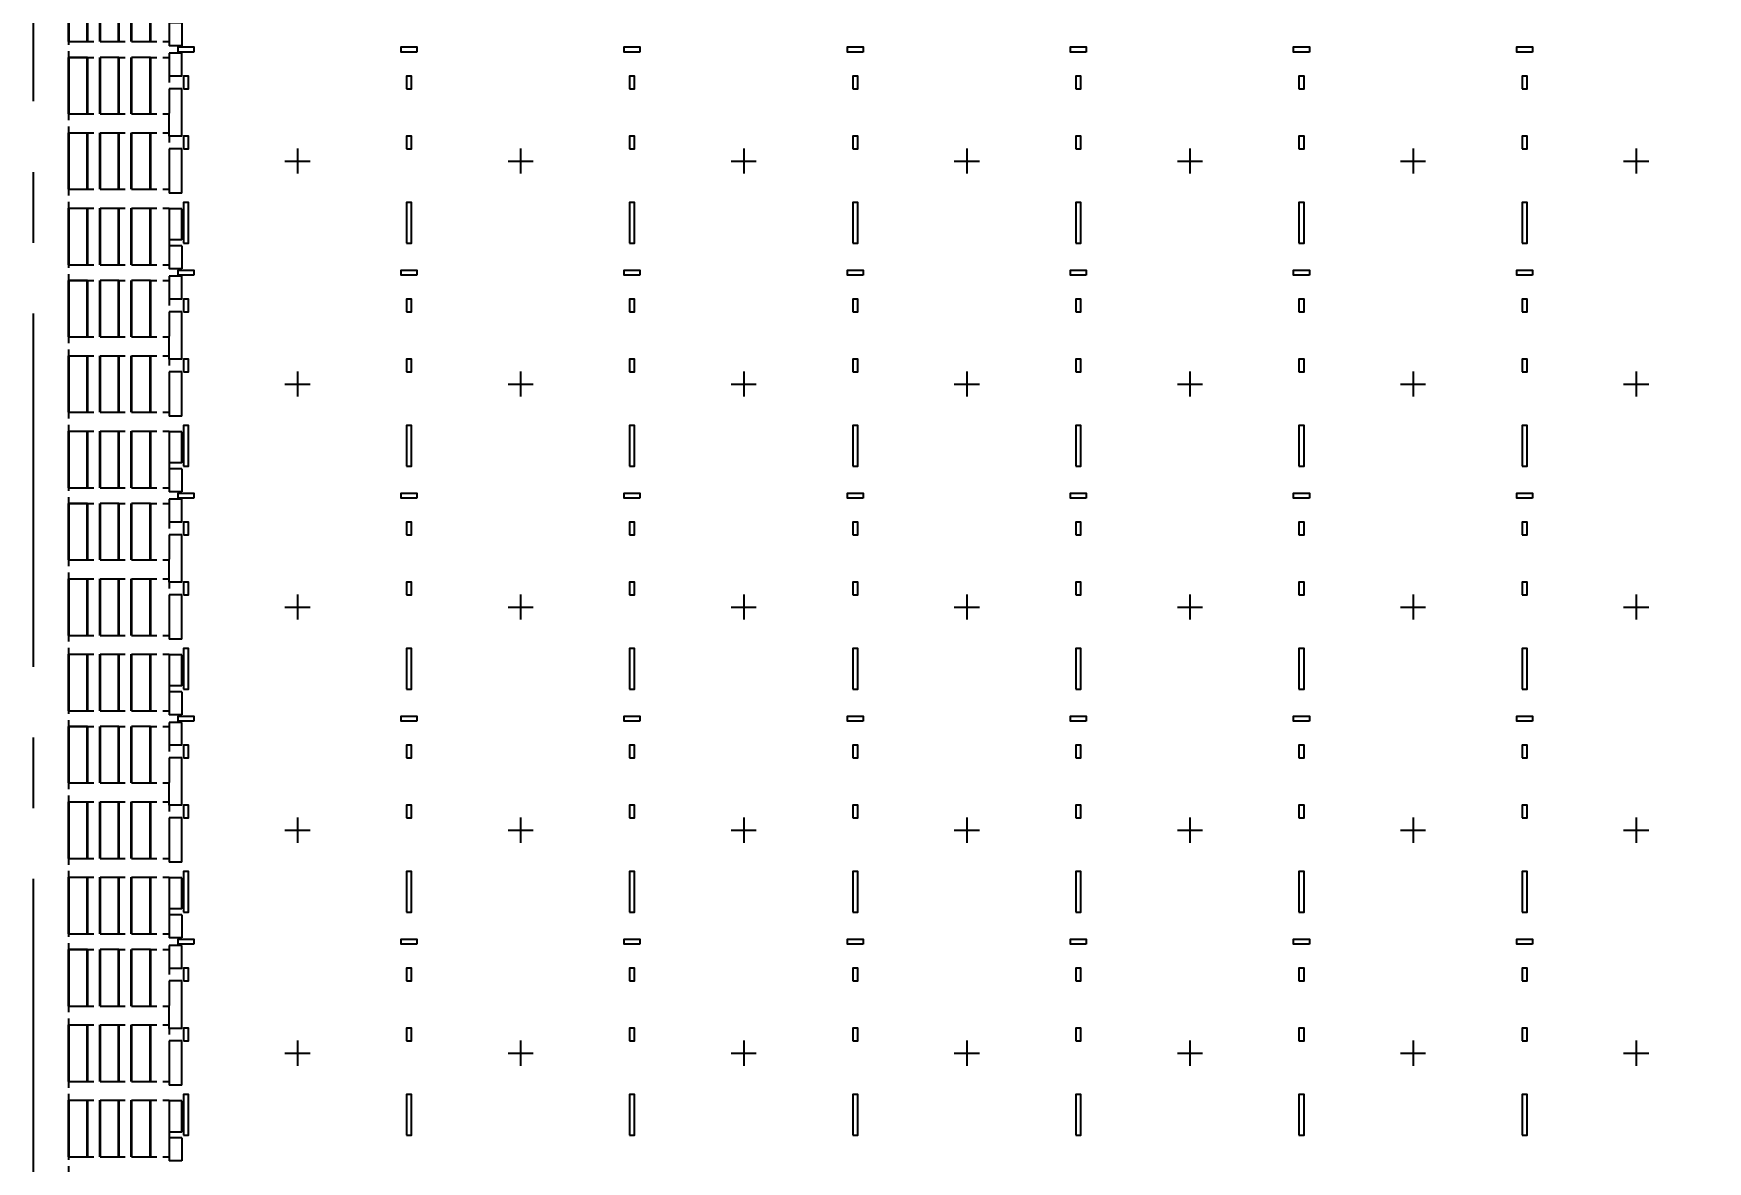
# Model space of a CAD drawing. Extents: x -251 to -90, y -161 to -25.
# Drawn here: x -226.81 to -200.18, y -93.5 to -75.54 of the extents above; entities that cross this region are included whole.
import ezdxf

# ---------------------------------------------------------------- set-up
doc = ezdxf.new("R2010")
doc.units = 0
doc.header["$LTSCALE"] = 0.15
doc.header["$MEASUREMENT"] = 0
doc.header["$PDSIZE"] = 0.2
doc.linetypes.add('CENTER', pattern=[2, 1.25, -0.25, 0.25, -0.25])
doc.linetypes.add('HIDDEN', pattern=[9.525, 6.35, -3.175])
for name, color, linetype in [('1', 7, 'Continuous'), ('1D', 4, 'Continuous'), ('2', 7, 'Continuous'), ('2D', 4, 'Continuous'), ('HATCH', 4, 'Continuous'), ('Ribbon', 4, 'Continuous')]:
    doc.layers.add(name, color=color, linetype=linetype)
doc.layers.add('实线', color=7, linetype='Continuous', lineweight=35)
doc.styles.add('SIMPLEX', font='SIMPLEX')
doc.dimstyles.new('1.0', dxfattribs={"dimtxt": 1, "dimasz": 1, "dimexe": 0.3, "dimexo": 0.3, "dimgap": 0.3, "dimtad": 0, "dimdec": 3, "dimzin": 1, "dimdsep": 46, "dimtxsty": 'SIMPLEX', "dimcen": 0, "dimclrd": 256, "dimclre": 256, "dimclrt": 256, "dimadec": 0, "dimazin": 1, "dimtm": 1.25, "dimtfac": 1, "dimtdec": 3, "dimtmove": 0, "dimatfit": 0, "dimfxl": 1, "dimtolj": 1, "dimtzin": 0, "dimlwd": -1, "dimlwe": -1, "dimarcsym": 1})

# ---------------------------------------------------------------- blocks, each defined once
blk = doc.blocks.new('*D21')
at = {"layer": '2D', "transparency": 16777216}
blk.add_line((426.95, -781.189), (426.95, -786.425), dxfattribs=at)
at = {"layer": 'Defpoints', "color": 0, "transparency": 16777216}
for p in [(479.95, -747.008), (426.95, -780.889), (426.95, -786.425)]:
    blk.add_point(p, dxfattribs=at)
at = {"layer": '2D', "transparency": 16777216, "insert": (426.95, -789.202), "char_height": 1, "attachment_point": 5, "rotation": 90, "style": 'SIMPLEX'}
blk.add_mtext('\\A1;53.000', dxfattribs=at)
blk = doc.blocks.new('*D22')
at = {"layer": '2D', "transparency": 16777216}
for p, q in [((427.45, -781.189), (427.45, -782.889)), ((427.45, -782.889), (428.541, -784.486)), ((428.541, -784.486), (428.541, -786.486))]:
    blk.add_line(p, q, dxfattribs=at)
at = {"layer": 'Defpoints', "color": 0, "transparency": 16777216}
for p in [(479.95, -747.008), (427.45, -780.889), (428.541, -786.486)]:
    blk.add_point(p, dxfattribs=at)
at = {"layer": '2D', "transparency": 16777216, "insert": (428.541, -789.262), "char_height": 1, "attachment_point": 5, "rotation": 90, "style": 'SIMPLEX'}
blk.add_mtext('\\A1;52.500', dxfattribs=at)
blk = doc.blocks.new('103')
at = {"layer": 'HATCH'}
for p, q in [((-0.2, 0), (0.2, 0)), ((0, 0.2), (0, -0.2))]:
    blk.add_line(p, q, dxfattribs=at)
blk = doc.blocks.new('*U33')
at = {"layer": 'HATCH'}
blk.add_blockref('103', (0, 0), dxfattribs=at)
blk = doc.blocks.new('*U34')
at = {"layer": '1', "color": 0, "linetype": 'ByBlock', "lineweight": -2, "transparency": 16777216}
for p in [(0, 21.3), (3.55, 21.3), (7.1, 21.3), (10.65, 21.3), (14.2, 21.3), (17.75, 21.3), (21.3, 21.3), (0, 17.75), (3.55, 17.75), (7.1, 17.75), (10.65, 17.75), (14.2, 17.75), (17.75, 17.75), (21.3, 17.75), (0, 14.2), (3.55, 14.2), (7.1, 14.2), (10.65, 14.2), (14.2, 14.2), (17.75, 14.2), (21.3, 14.2), (0, 10.65), (3.55, 10.65), (7.1, 10.65), (10.65, 10.65), (14.2, 10.65), (17.75, 10.65), (21.3, 10.65), (0, 7.1), (3.55, 7.1), (7.1, 7.1), (10.65, 7.1), (14.2, 7.1), (17.75, 7.1), (21.3, 7.1)]:
    blk.add_blockref('*U33', p, dxfattribs=at)
blk = doc.blocks.new('*U38')
at = {"layer": 'HATCH'}
blk.add_lwpolyline([(-0.125, 0.04), (0.125, 0.04), (0.125, -0.04), (-0.125, -0.04)], close=True, dxfattribs=at)
blk = doc.blocks.new('*U39')
at = {"layer": '1', "color": 0, "linetype": 'ByBlock', "lineweight": -2, "transparency": 16777216}
blk.add_blockref('*U38', (0, 0), dxfattribs=at)
blk = doc.blocks.new('*U36')
at = {"layer": '1', "rotation": 180}
blk.add_blockref('*U39', (0, 0), dxfattribs=at)
blk = doc.blocks.new('*U37')
at = {"layer": 'HATCH', "color": 0, "linetype": 'ByBlock', "lineweight": -2, "transparency": 16777216}
for p in [(0, 24.85), (3.55, 24.85), (7.1, 24.85), (10.65, 24.85), (14.2, 24.85), (17.75, 24.85), (21.3, 24.85), (0, 21.3), (3.55, 21.3), (7.1, 21.3), (10.65, 21.3), (14.2, 21.3), (17.75, 21.3), (21.3, 21.3), (0, 17.75), (3.55, 17.75), (7.1, 17.75), (10.65, 17.75), (14.2, 17.75), (17.75, 17.75), (21.3, 17.75), (0, 14.2), (3.55, 14.2), (7.1, 14.2), (10.65, 14.2), (14.2, 14.2), (17.75, 14.2), (21.3, 14.2), (0, 10.65), (3.55, 10.65), (7.1, 10.65), (10.65, 10.65), (14.2, 10.65), (17.75, 10.65), (21.3, 10.65)]:
    blk.add_blockref('*U36', p, dxfattribs=at)
blk = doc.blocks.new('*U40')
at = {"layer": 'Ribbon'}
for points in [[(-0.04, 1.127), (0.04, 1.127), (0.04, 1.328), (-0.04, 1.328)], [(-0.04, 0.173), (0.04, 0.173), (0.04, 0.373), (-0.04, 0.373)], [(-0.04, -1.328), (0.04, -1.328), (0.04, -0.683), (-0.04, -0.683)]]:
    blk.add_lwpolyline(points, close=True, dxfattribs=at)
blk = doc.blocks.new('*U41')
at = {"layer": '1', "color": 0, "linetype": 'ByBlock', "lineweight": -2, "transparency": 16777216}
for p in [(0, 21.3), (3.55, 21.3), (7.1, 21.3), (10.65, 21.3), (14.2, 21.3), (17.75, 21.3), (21.3, 21.3), (0, 17.75), (3.55, 17.75), (7.1, 17.75), (10.65, 17.75), (14.2, 17.75), (17.75, 17.75), (21.3, 17.75), (0, 14.2), (3.55, 14.2), (7.1, 14.2), (10.65, 14.2), (14.2, 14.2), (17.75, 14.2), (21.3, 14.2), (0, 10.65), (3.55, 10.65), (7.1, 10.65), (10.65, 10.65), (14.2, 10.65), (17.75, 10.65), (21.3, 10.65), (0, 7.1), (3.55, 7.1), (7.1, 7.1), (10.65, 7.1), (14.2, 7.1), (17.75, 7.1), (21.3, 7.1)]:
    blk.add_blockref('*U40', p, dxfattribs=at)
blk = doc.blocks.new('*U42')
at = {"layer": 'HATCH', "linetype": 'HIDDEN', "ltscale": 0.1}
blk.add_line((0, -0.125), (0, 0.125), dxfattribs=at)
blk = doc.blocks.new('*U43')
at = {"layer": '1', "color": 0, "linetype": 'ByBlock', "lineweight": -2, "transparency": 16777216}
for p in [(0, 21.3), (0, 17.75), (0, 14.2), (0, 10.65), (0, 7.1), (0, 3.55)]:
    blk.add_blockref('*U42', p, dxfattribs=at)
blk = doc.blocks.new('*U35')
at = {"layer": '2'}
for p, q in [((-0.35, 1.65), (-0.65, 1.65)), ((-0.65, 1.65), (-0.35, 1.65)), ((0.15, 1.65), (-0.15, 1.65)), ((0.65, 1.65), (0.35, 1.65)), ((-0.65, 0.75), (-0.35, 0.75)), ((-0.65, 0.75), (-0.35, 0.75)), ((-0.15, 0.75), (0.15, 0.75)), ((0.35, 0.75), (0.65, 0.75)), ((-0.65, 0.45), (-0.35, 0.45)), ((-0.65, 0.45), (-0.35, 0.45)), ((-0.15, 0.45), (0.15, 0.45)), ((0.35, 0.45), (0.65, 0.45)), ((-0.65, -0.45), (-0.35, -0.45)), ((-0.65, -0.45), (-0.35, -0.45)), ((-0.15, -0.45), (0.15, -0.45)), ((0.35, -0.45), (0.65, -0.45)), ((-0.65, -0.75), (-0.35, -0.75)), ((-0.65, -0.75), (-0.35, -0.75)), ((-0.15, -0.75), (0.15, -0.75)), ((0.35, -0.75), (0.65, -0.75)), ((-0.65, -1.65), (-0.35, -1.65)), ((-0.65, -1.65), (-0.35, -1.65)), ((-0.15, -1.65), (0.15, -1.65)), ((0.35, -1.65), (0.65, -1.65))]:
    blk.add_line(p, q, dxfattribs=at)
at = {"layer": '实线', "color": 0}
for p, q in [((-0.65, 0.75), (-0.65, 1.65)), ((-0.35, 0.75), (-0.35, 1.65)), ((-0.15, 0.75), (-0.15, 1.65)), ((0.15, 0.75), (0.15, 1.65)), ((0.35, 0.75), (0.35, 1.65)), ((0.65, 0.75), (0.65, 1.65)), ((-0.65, -0.45), (-0.65, 0.45)), ((-0.35, -0.45), (-0.35, 0.45)), ((-0.15, -0.45), (-0.15, 0.45)), ((0.15, -0.45), (0.15, 0.45)), ((0.35, -0.45), (0.35, 0.45)), ((0.65, -0.45), (0.65, 0.45)), ((-0.65, -1.65), (-0.65, -0.75)), ((-0.35, -1.65), (-0.35, -0.75)), ((-0.15, -1.65), (-0.15, -0.75)), ((0.15, -1.65), (0.15, -0.75)), ((0.35, -1.65), (0.35, -0.75)), ((0.65, -1.65), (0.65, -0.75))]:
    blk.add_line(p, q, dxfattribs=at)
blk = doc.blocks.new('*U56')
at = {"layer": '1'}
for p, q in [((0.9, 1.715), (0.7, 1.715)), ((0.9, 1.35), (0.9, 1.715)), ((0.7, 0.395), (0.7, 0.761)), ((0.7, -0.45), (0.7, -0.51)), ((0.9, -0.76), (0.7, -0.76)), ((0.9, -1.255), (0.9, -0.76)), ((0.9, -1.35), (0.9, -1.715)), ((0.9, -1.715), (0.7, -1.715))]:
    blk.add_line(p, q, dxfattribs=at)
at = {"layer": '2'}
for p, q in [((0.7, 1.715), (0.7, 1.355)), ((0.9, 1.35), (0.7, 1.35)), ((0.7, 1.15), (0.7, 0.76)), ((0.7, 0.195), (0.7, -0.45)), ((0.9, 0.195), (0.7, 0.195)), ((0.7, -0.76), (0.7, -1.255)), ((0.9, -1.255), (0.7, -1.255)), ((0.7, -1.35), (0.7, -1.715)), ((0.9, -1.35), (0.7, -1.35))]:
    blk.add_line(p, q, dxfattribs=at)
at = {"layer": 'HATCH', "linetype": 'HIDDEN', "ltscale": 0.1}
for p, q in [((-0.6, 1.65), (-0.4, 1.65)), ((-0.6, 1.65), (-0.4, 1.65)), ((-0.1, 1.65), (0.1, 1.65)), ((-0.1, 1.65), (0.1, 1.65)), ((0.4, 1.65), (0.7, 1.65)), ((0.7, 1.35), (0.7, 1.15)), ((-0.9, 0.45), (-0.9, 0.75)), ((-0.6, 0.75), (-0.4, 0.75)), ((-0.1, 0.75), (0.1, 0.75)), ((0.4, 0.75), (0.7, 0.75)), ((-0.6, 0.45), (-0.4, 0.45)), ((-0.1, 0.45), (0.1, 0.45)), ((0.4, 0.45), (0.7, 0.45)), ((0.7, 0.395), (0.7, 0.195)), ((-0.9, -0.75), (-0.9, -0.45)), ((-0.6, -0.45), (-0.4, -0.45)), ((-0.1, -0.45), (0.1, -0.45)), ((0.4, -0.45), (0.7, -0.45)), ((-0.6, -0.75), (-0.4, -0.75)), ((-0.1, -0.75), (0.1, -0.75)), ((0.4, -0.75), (0.7, -0.75)), ((0.7, -0.75), (0.7, -0.76)), ((-0.6, -1.65), (-0.4, -1.65)), ((-0.6, -1.65), (-0.4, -1.65)), ((-0.1, -1.65), (0.1, -1.65)), ((-0.1, -1.65), (0.1, -1.65)), ((0.4, -1.65), (0.7, -1.65))]:
    blk.add_line(p, q, dxfattribs=at)
at = {"layer": 'HATCH'}
blk.add_line((0.7, -1.255), (0.7, -1.35), dxfattribs=at)
at = {"layer": '2', "color": 0, "linetype": 'ByBlock', "lineweight": -2, "transparency": 16777216}
blk.add_blockref('*U35', (-0.25, 0), dxfattribs=at)
blk = doc.blocks.new('*U57')
at = {"layer": '1', "color": 0, "linetype": 'ByBlock', "lineweight": -2, "transparency": 16777216}
blk.add_blockref('*U56', (0, 0), dxfattribs=at)
blk = doc.blocks.new('*U54')
at = {"layer": '1'}
for p, q in [((0.9, 1.715), (0.7, 1.715)), ((0.9, 1.35), (0.9, 1.715)), ((0.9, 0.395), (0.9, 1.15)), ((0.7, 0.395), (0.7, 0.761)), ((0.9, -0.51), (0.9, 0.195)), ((0.7, -0.45), (0.7, -0.51)), ((0.9, -0.51), (0.7, -0.51)), ((0.9, -0.76), (0.7, -0.76)), ((0.9, -1.255), (0.9, -0.76)), ((0.9, -1.35), (0.9, -1.715)), ((0.9, -1.715), (0.7, -1.715))]:
    blk.add_line(p, q, dxfattribs=at)
at = {"layer": '2'}
for p, q in [((0.7, 1.715), (0.7, 1.355)), ((0.9, 1.35), (0.7, 1.35)), ((0.7, 1.15), (0.7, 0.76)), ((0.9, 1.15), (0.7, 1.15)), ((0.9, 0.395), (0.7, 0.395)), ((0.7, 0.195), (0.7, -0.45)), ((0.9, 0.195), (0.7, 0.195)), ((0.7, -0.76), (0.7, -1.255)), ((0.9, -1.255), (0.7, -1.255)), ((0.7, -1.35), (0.7, -1.715)), ((0.9, -1.35), (0.7, -1.35))]:
    blk.add_line(p, q, dxfattribs=at)
at = {"layer": 'HATCH', "linetype": 'HIDDEN', "ltscale": 0.1}
for p, q in [((0.7, 1.35), (0.7, 1.15)), ((0.7, 0.395), (0.7, 0.195)), ((0.7, -0.75), (0.7, -0.76))]:
    blk.add_line(p, q, dxfattribs=at)
at = {"layer": 'HATCH'}
blk.add_line((0.7, -1.255), (0.7, -1.35), dxfattribs=at)
at = {"layer": '1'}
blk.add_blockref('*U57', (0, 0), dxfattribs=at)
blk = doc.blocks.new('*U55')
at = {"layer": '1', "color": 0, "linetype": 'ByBlock', "lineweight": -2, "transparency": 16777216}
for p in [(0, 21.3), (0, 17.75), (0, 14.2), (0, 10.65), (0, 7.1), (0, 3.55)]:
    blk.add_blockref('*U54', p, dxfattribs=at)

msp = doc.modelspace()

# ---------------------------------------------------------------- linework, layer by layer
at = {"layer": '1D', "color": 1, "linetype": 'CENTER', "ltscale": 30}
msp.add_line((-226.8122, -103.6244), (-226.8122, -40.8744), dxfattribs=at)

# ---------------------------------------------------------------- block references
at = {"layer": '1'}
for name, p in [('*U55', (-225.3522, -95.3244)), ('*U41', (-224.3872, -98.8519)), ('*U34', (-222.6122, -98.8744)), ('*U43', (-226.2522, -97.0994))]:
    msp.add_blockref(name, p, dxfattribs=at)
at = {"layer": 'HATCH'}
msp.add_blockref('*U37', (-224.3872, -100.6494), dxfattribs=at)

# ---------------------------------------------------------------- dimensions: what is measured, and where the dimension line sits
at = {"layer": '2D'}
for feature_location, offset, picture, middle in [((-220.5872, -106.1304), (0, -5.5364), '*D21', (-220.5872, -114.443)), ((-220.0872, -106.1304), (1.0906, -5.5969), '*D22', (-218.9966, -114.5035))]:
    dim = msp.add_ordinate_dim(feature_location=feature_location, offset=offset, dtype=1, origin=(-167.5872, -72.2494), dimstyle='1.0', dxfattribs=at)
    dim.commit()
    dim.dimension.update_dxf_attribs({"geometry": picture, "text_midpoint": middle, "insert": (-647.5372, 674.7587)})

doc.saveas('drawing.dxf')
